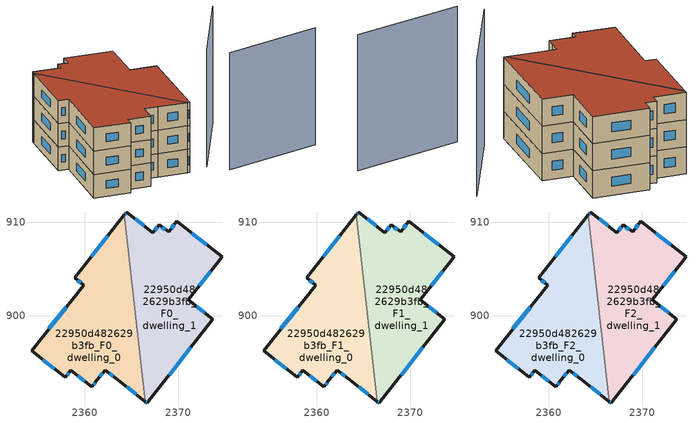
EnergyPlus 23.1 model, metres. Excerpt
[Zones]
22950d482629b3fb_F0_dwelling_0
 floor ground (EU_floor_Construction): 2364.24,910.79 2366.48,890.84 2363.51,893.17 2362.18,894.21 2361.3,893.11 2360.75,892.39 2358.5,894.17 2357.91,893.42 2354.3,896.26 2359.91,903.28 2358.92,904.06 z0
 wall outside (EU_wall_Construction): 2364.24,910.79 2358.92,904.06 2359.91,903.28 2354.3,896.26 2357.91,893.42 2358.5,894.17 2360.75,892.39 2361.3,893.11 2362.18,894.21 2363.51,893.17 2366.48,890.84 z0:3
 wall to 22950d482629b3fb_F0_dwelling_1 (EU_wall_Construction): 2366.48,890.84 2364.24,910.79 z0:3
 window (EU_Window_Construction): 2359.25,893.58 2360,892.98 / 2358.11,893.66 2358.3,893.92 / 2355.5,895.32 2356.71,894.36 / 2358.04,900.94 2356.17,898.6 / 2359.25,903.8 2359.58,903.54 / 2362.47,908.55 2360.69,906.31 / 2364.5,892.39 2365.49,891.61 / 2362.62,893.86 2363.07,893.51 / 2361.59,893.47 2361.89,893.84 / 2360.93,892.63 2361.12,892.87 z1:2
22950d482629b3fb_F0_dwelling_1
 floor ground (EU_floor_Construction): 2374.67,906.31 2371.04,901.69 2373.68,899.62 2366.67,890.68 2366.48,890.84 2364.24,910.79 2364.48,911.09 2367.27,908.88 2367.96,909.75 2368.95,908.96 2369.85,910.11 z0
 wall outside (EU_wall_Construction): 2366.48,890.84 2366.67,890.68 2373.68,899.62 2371.04,901.69 2374.67,906.31 2369.85,910.11 2368.95,908.96 2367.96,909.75 2367.27,908.88 2364.48,911.09 2364.24,910.79 z0:3
 window (EU_Window_Construction): 2366.34,909.62 2365.41,910.36 / 2367.73,909.46 2367.5,909.17 / 2368.62,909.23 2368.29,909.49 / 2369.55,909.73 2369.25,909.35 / 2373.06,907.58 2371.46,908.85 / 2372.25,903.23 2373.46,904.77 / 2372.8,900.31 2371.92,901 / 2369.01,893.66 2371.34,896.64 / 2366.54,890.79 2366.61,890.74 / 2364.4,910.99 2364.32,910.89 z1:2
22950d482629b3fb_F1_dwelling_0
 floor to 22950d482629b3fb_F0_dwelling_0 (EU_floor_Construction): 2364.24,910.79 2366.48,890.84 2363.51,893.17 2362.18,894.21 2361.3,893.11 2360.75,892.39 2358.5,894.17 2357.91,893.42 2354.3,896.26 2359.91,903.28 2358.92,904.06 z3
 wall outside (EU_wall_Construction): 2364.24,910.79 2358.92,904.06 2359.91,903.28 2354.3,896.26 2357.91,893.42 2358.5,894.17 2360.75,892.39 2361.3,893.11 2362.18,894.21 2363.51,893.17 2366.48,890.84 z3:6
 wall to 22950d482629b3fb_F1_dwelling_1 (EU_wall_Construction): 2366.48,890.84 2364.24,910.79 z3:6
 window (EU_Window_Construction): 2359.25,893.58 2360,892.98 / 2358.11,893.66 2358.3,893.92 / 2355.5,895.32 2356.71,894.36 / 2358.04,900.94 2356.17,898.6 / 2359.25,903.8 2359.58,903.54 / 2362.47,908.55 2360.69,906.31 / 2364.5,892.39 2365.49,891.61 / 2362.62,893.86 2363.07,893.51 / 2361.59,893.47 2361.89,893.84 / 2360.93,892.63 2361.12,892.87 z4:5
22950d482629b3fb_F1_dwelling_1
 floor to 22950d482629b3fb_F0_dwelling_1 (EU_floor_Construction): 2374.67,906.31 2371.04,901.69 2373.68,899.62 2366.67,890.68 2366.48,890.84 2364.24,910.79 2364.48,911.09 2367.27,908.88 2367.96,909.75 2368.95,908.96 2369.85,910.11 z3
 wall outside (EU_wall_Construction): 2366.48,890.84 2366.67,890.68 2373.68,899.62 2371.04,901.69 2374.67,906.31 2369.85,910.11 2368.95,908.96 2367.96,909.75 2367.27,908.88 2364.48,911.09 2364.24,910.79 z3:6
 window (EU_Window_Construction): 2366.34,909.62 2365.41,910.36 / 2367.73,909.46 2367.5,909.17 / 2368.62,909.23 2368.29,909.49 / 2369.55,909.73 2369.25,909.35 / 2373.06,907.58 2371.46,908.85 / 2372.25,903.23 2373.46,904.77 / 2372.8,900.31 2371.92,901 / 2369.01,893.66 2371.34,896.64 / 2366.54,890.79 2366.61,890.74 / 2364.4,910.99 2364.32,910.89 z4:5
22950d482629b3fb_F2_dwelling_0
 floor to 22950d482629b3fb_F1_dwelling_0 (EU_floor_Construction): 2364.24,910.79 2366.48,890.84 2363.51,893.17 2362.18,894.21 2361.3,893.11 2360.75,892.39 2358.5,894.17 2357.91,893.42 2354.3,896.26 2359.91,903.28 2358.92,904.06 z6
 wall outside (EU_wall_Construction): 2364.24,910.79 2358.92,904.06 2359.91,903.28 2354.3,896.26 2357.91,893.42 2358.5,894.17 2360.75,892.39 2361.3,893.11 2362.18,894.21 2363.51,893.17 2366.48,890.84 z6:9
 wall to 22950d482629b3fb_F2_dwelling_1 (EU_wall_Construction): 2366.48,890.84 2364.24,910.79 z6:9
 window (EU_Window_Construction): 2359.25,893.58 2360,892.98 / 2358.11,893.66 2358.3,893.92 / 2355.5,895.32 2356.71,894.36 / 2358.04,900.94 2356.17,898.6 / 2359.25,903.8 2359.58,903.54 / 2362.47,908.55 2360.69,906.31 / 2364.5,892.39 2365.49,891.61 / 2362.62,893.86 2363.07,893.51 / 2361.59,893.47 2361.89,893.84 / 2360.93,892.63 2361.12,892.87 z7:8
 roof outside (EU_roof_Construction): 2366.48,890.84 2364.24,910.79 2358.92,904.06 2359.91,903.28 2354.3,896.26 2357.91,893.42 2358.5,894.17 2360.75,892.39 2361.3,893.11 2362.18,894.21 2363.51,893.17 z9
22950d482629b3fb_F2_dwelling_1
 floor to 22950d482629b3fb_F1_dwelling_1 (EU_floor_Construction): 2374.67,906.31 2371.04,901.69 2373.68,899.62 2366.67,890.68 2366.48,890.84 2364.24,910.79 2364.48,911.09 2367.27,908.88 2367.96,909.75 2368.95,908.96 2369.85,910.11 z6
 wall outside (EU_wall_Construction): 2366.48,890.84 2366.67,890.68 2373.68,899.62 2371.04,901.69 2374.67,906.31 2369.85,910.11 2368.95,908.96 2367.96,909.75 2367.27,908.88 2364.48,911.09 2364.24,910.79 z6:9
 window (EU_Window_Construction): 2366.34,909.62 2365.41,910.36 / 2367.73,909.46 2367.5,909.17 / 2368.62,909.23 2368.29,909.49 / 2369.55,909.73 2369.25,909.35 / 2373.06,907.58 2371.46,908.85 / 2372.25,903.23 2373.46,904.77 / 2372.8,900.31 2371.92,901 / 2369.01,893.66 2371.34,896.64 / 2366.54,890.79 2366.61,890.74 / 2364.4,910.99 2364.32,910.89 z7:8
 roof outside (EU_roof_Construction): 2366.67,890.68 2373.68,899.62 2371.04,901.69 2374.67,906.31 2369.85,910.11 2368.95,908.96 2367.96,909.75 2367.27,908.88 2364.48,911.09 2364.24,910.79 2366.48,890.84 z9
shading: 2369.86,887.13 2381.38,882.44 / 2369.13,889.88 2380.47,896.08 z0:15
[Building]
EU S2 Campaign: North Axis=0; Terrain=City; Solar Distribution=FullExterior
[Site:Location]
Bologna: Latitude=44.5; Longitude=11.25; Time Zone=1; Elevation=37
[SizingPeriod:WeatherFileDays]
AnnualSizingPeriod: Begin Month=1; Begin Day of Month=1; End Month=12; End Day of Month=31; Day of Week for Start Day=Monday; Use Weather File Daylight Saving Period=No; Use Weather File Rain and Snow Indicators=No
[MATERIAL]
EU_InternalMass_Material: Roughness=MediumRough; Thickness=0.1; Conductivity=1; Density=1800; Specific Heat=900; Thermal Absorptance=0.9; Solar Absorptance=0.7; Visible Absorptance=0.7
[MATERIAL:NOMASS] Roughness=MediumRough; Thermal Absorptance=0.9; Solar Absorptance=0.7; Visible Absorptance=0.7
Name | Thermal Resistance
EU_wall_NoMass | 0.937881
EU_roof_NoMass | 0.548572
EU_floor_NoMass | 0.71348
[WINDOWMATERIAL:SIMPLEGLAZINGSYSTEM]
EU_Window_SimpleGlazing: UFactor=4.25633; Solar Heat Gain Coefficient=0.85; Visible Transmittance=0.85
[CONSTRUCTION]
EU_wall_Construction: EU_wall_NoMass
EU_roof_Construction: EU_roof_NoMass
EU_floor_Construction: EU_floor_NoMass
EU_Window_Construction: EU_Window_SimpleGlazing
EU_InternalMass_Construction: EU_InternalMass_Material
[ZONE] Type=1; Multiplier=1; Ceiling Height=autocalculate; Floor Area=autocalculate; Part of Total Floor Area=Yes
Name | Volume
22950d482629b3fb_F0_dwelling_0; 22950d482629b3fb_F1_dwelling_0; 22950d482629b3fb_F2_dwelling_0; 22950d482629b3fb_F1_dwelling_1; 22950d482629b3fb_F2_dwelling_1 | 346.542
22950d482629b3fb_F0_dwelling_1 | 346.538
[INTERNALMASS] Construction=EU_InternalMass_Construction
Name | Zone or ZoneList | Surface Area
22950d482629b3fb_F0_dwelling_0_EU_InternalMass | 22950d482629b3fb_F0_dwelling_0 | 115.514
22950d482629b3fb_F0_dwelling_1_EU_InternalMass | 22950d482629b3fb_F0_dwelling_1 | 115.513
22950d482629b3fb_F1_dwelling_0_EU_InternalMass | 22950d482629b3fb_F1_dwelling_0 | 115.514
22950d482629b3fb_F1_dwelling_1_EU_InternalMass | 22950d482629b3fb_F1_dwelling_1 | 115.513
22950d482629b3fb_F2_dwelling_0_EU_InternalMass | 22950d482629b3fb_F2_dwelling_0 | 115.514
22950d482629b3fb_F2_dwelling_1_EU_InternalMass | 22950d482629b3fb_F2_dwelling_1 | 115.513
[OTHEREQUIPMENT] Fuel Type=Electricity; Design Level Calculation Method=Watts/Area; Power per Zone Floor Area=1; Fraction Latent=0; Fraction Radiant=0; Fraction Lost=0; Carbon Dioxide Generation Rate=0; EndUse Subcategory=EU_Step8_InternalGains
Name | Zone or ZoneList or Space or SpaceList | Schedule
EU_Step8_InternalGain_22950d482629b3fb_F0_dwelling_0_f000 | 22950d482629b3fb_F0_dwelling_0 | EU_Step8_GainSchedule_22950d482629b3fb_F0_dwelling_0_f000
EU_Step8_InternalGain_22950d482629b3fb_F0_dwelling_1_f000 | 22950d482629b3fb_F0_dwelling_1 | EU_Step8_GainSchedule_22950d482629b3fb_F0_dwelling_1_f000
EU_Step8_InternalGain_22950d482629b3fb_F1_dwelling_0_f000 | 22950d482629b3fb_F1_dwelling_0 | EU_Step8_GainSchedule_22950d482629b3fb_F1_dwelling_0_f000
EU_Step8_InternalGain_22950d482629b3fb_F1_dwelling_1_f000 | 22950d482629b3fb_F1_dwelling_1 | EU_Step8_GainSchedule_22950d482629b3fb_F1_dwelling_1_f000
EU_Step8_InternalGain_22950d482629b3fb_F2_dwelling_0_f000 | 22950d482629b3fb_F2_dwelling_0 | EU_Step8_GainSchedule_22950d482629b3fb_F2_dwelling_0_f000
EU_Step8_InternalGain_22950d482629b3fb_F2_dwelling_1_f000 | 22950d482629b3fb_F2_dwelling_1 | EU_Step8_GainSchedule_22950d482629b3fb_F2_dwelling_1_f000
[ZONEVENTILATION:DESIGNFLOWRATE] Schedule=EU_AlwaysOn; Design Flow Rate Calculation Method=AirChanges/Hour; Air Changes per Hour=0.687892; Ventilation Type=Natural; Fan Pressure Rise=0; Fan Total Efficiency=1; Constant Term Coefficient=1; Temperature Term Coefficient=0; Velocity Term Coefficient=0; Velocity Squared Term Coefficient=0; Minimum Indoor Temperature=-100; Maximum Indoor Temperature=100; Delta Temperature=-100; Minimum Outdoor Temperature=-100; Maximum Outdoor Temperature=100; Maximum Wind Speed=40
Name | Zone or ZoneList or Space or SpaceList
EU_ConstantAir_22950d482629b3fb_F0_dwelling_0 | 22950d482629b3fb_F0_dwelling_0
EU_ConstantAir_22950d482629b3fb_F0_dwelling_1 | 22950d482629b3fb_F0_dwelling_1
EU_ConstantAir_22950d482629b3fb_F1_dwelling_0 | 22950d482629b3fb_F1_dwelling_0
EU_ConstantAir_22950d482629b3fb_F1_dwelling_1 | 22950d482629b3fb_F1_dwelling_1
EU_ConstantAir_22950d482629b3fb_F2_dwelling_0 | 22950d482629b3fb_F2_dwelling_0
EU_ConstantAir_22950d482629b3fb_F2_dwelling_1 | 22950d482629b3fb_F2_dwelling_1
[HVACTEMPLATE:THERMOSTAT] Constant Heating Setpoint=20; Constant Cooling Setpoint=50
EU_HeatOnly_22950d482629b3fb_F0_dwelling_0; EU_HeatOnly_22950d482629b3fb_F0_dwelling_1; EU_HeatOnly_22950d482629b3fb_F1_dwelling_0; EU_HeatOnly_22950d482629b3fb_F1_dwelling_1; EU_HeatOnly_22950d482629b3fb_F2_dwelling_0; EU_HeatOnly_22950d482629b3fb_F2_dwelling_1
[HVACTEMPLATE:ZONE:IDEALLOADSAIRSYSTEM] System Availability Schedule=EU_AlwaysOn; Maximum Heating Supply Air Temperature=50; Minimum Cooling Supply Air Temperature=13; Maximum Heating Supply Air Humidity Ratio=0.0156; Minimum Cooling Supply Air Humidity Ratio=0.0077; Heating Limit=NoLimit; Cooling Limit=NoLimit; Heating Availability Schedule=EU_AlwaysOn; Cooling Availability Schedule=EU_CoolingOff; Dehumidification Control Type=ConstantSensibleHeatRatio; Cooling Sensible Heat Ratio=0.7; Dehumidification Setpoint=60; Humidification Control Type=None; Humidification Setpoint=30; Outdoor Air Method=None; Outdoor Air Flow Rate per Person=0.00944; Outdoor Air Flow Rate per Zone Floor Area=0; Outdoor Air Flow Rate per Zone=0; Demand Controlled Ventilation Type=None; Outdoor Air Economizer Type=NoEconomizer; Heat Recovery Type=None; Sensible Heat Recovery Effectiveness=0.7; Latent Heat Recovery Effectiveness=0.65
Name | Template Thermostat
22950d482629b3fb_F0_dwelling_0 | EU_HeatOnly_22950d482629b3fb_F0_dwelling_0
22950d482629b3fb_F0_dwelling_1 | EU_HeatOnly_22950d482629b3fb_F0_dwelling_1
22950d482629b3fb_F1_dwelling_0 | EU_HeatOnly_22950d482629b3fb_F1_dwelling_0
22950d482629b3fb_F1_dwelling_1 | EU_HeatOnly_22950d482629b3fb_F1_dwelling_1
22950d482629b3fb_F2_dwelling_0 | EU_HeatOnly_22950d482629b3fb_F2_dwelling_0
22950d482629b3fb_F2_dwelling_1 | EU_HeatOnly_22950d482629b3fb_F2_dwelling_1
[SIZING:ZONE] Zone Cooling Design Supply Air Temperature Input Method=SupplyAirTemperature; Zone Cooling Design Supply Air Temperature=13; Zone Heating Design Supply Air Temperature Input Method=SupplyAirTemperature; Zone Heating Design Supply Air Temperature=50; Zone Cooling Design Supply Air Humidity Ratio=0.008; Zone Heating Design Supply Air Humidity Ratio=0.008; Cooling Design Air Flow Method=DesignDay; Cooling Design Air Flow Rate=0; Cooling Minimum Air Flow per Zone Floor Area=0.000762; Cooling Minimum Air Flow=0; Cooling Minimum Air Flow Fraction=0.2; Heating Design Air Flow Method=DesignDay; Heating Design Air Flow Rate=0; Heating Maximum Air Flow per Zone Floor Area=0.002032; Heating Maximum Air Flow=0.141576; Heating Maximum Air Flow Fraction=0.3; Account for Dedicated Outdoor Air System=No; Dedicated Outdoor Air System Control Strategy=NeutralSupplyAir; Dedicated Outdoor Air Low Setpoint Temperature for Design=autosize; Dedicated Outdoor Air High Setpoint Temperature for Design=autosize; Zone Load Sizing Method=Sensible Load Only No Latent Load; Zone Latent Cooling Design Supply Air Humidity Ratio Input Method=HumidityRatioDifference; Zone Cooling Design Supply Air Humidity Ratio Difference=0.005; Zone Latent Heating Design Supply Air Humidity Ratio Input Method=HumidityRatioDifference; Zone Humidification Design Supply Air Humidity Ratio Difference=0.005
22950d482629b3fb_F0_dwelling_0; 22950d482629b3fb_F0_dwelling_1; 22950d482629b3fb_F1_dwelling_0; 22950d482629b3fb_F1_dwelling_1; 22950d482629b3fb_F2_dwelling_0; 22950d482629b3fb_F2_dwelling_1
[SCHEDULE:CONSTANT]
Name | Hourly Value
EU_AlwaysOn | 1
EU_CoolingOff | 0
[SCHEDULE:FILE] Column Number=1; Rows to Skip at Top=0; Number of Hours of Data=8760; Column Separator=Comma; Interpolate to Timestep=No; Minutes per Item=60; Adjust Schedule for Daylight Savings=Yes
Name | File
EU_Step8_GainSchedule_22950d482629b3fb_F0_dwelling_0_f000 | ../../schedules/22950d482629b3fb/22950d482629b3fb_F0_dwelling_0_f000_gain.csv
EU_Step8_GainSchedule_22950d482629b3fb_F0_dwelling_1_f000 | ../../schedules/22950d482629b3fb/22950d482629b3fb_F0_dwelling_1_f000_gain.csv
EU_Step8_GainSchedule_22950d482629b3fb_F1_dwelling_0_f000 | ../../schedules/22950d482629b3fb/22950d482629b3fb_F1_dwelling_0_f000_gain.csv
EU_Step8_GainSchedule_22950d482629b3fb_F1_dwelling_1_f000 | ../../schedules/22950d482629b3fb/22950d482629b3fb_F1_dwelling_1_f000_gain.csv
EU_Step8_GainSchedule_22950d482629b3fb_F2_dwelling_0_f000 | ../../schedules/22950d482629b3fb/22950d482629b3fb_F2_dwelling_0_f000_gain.csv
EU_Step8_GainSchedule_22950d482629b3fb_F2_dwelling_1_f000 | ../../schedules/22950d482629b3fb/22950d482629b3fb_F2_dwelling_1_f000_gain.csv
